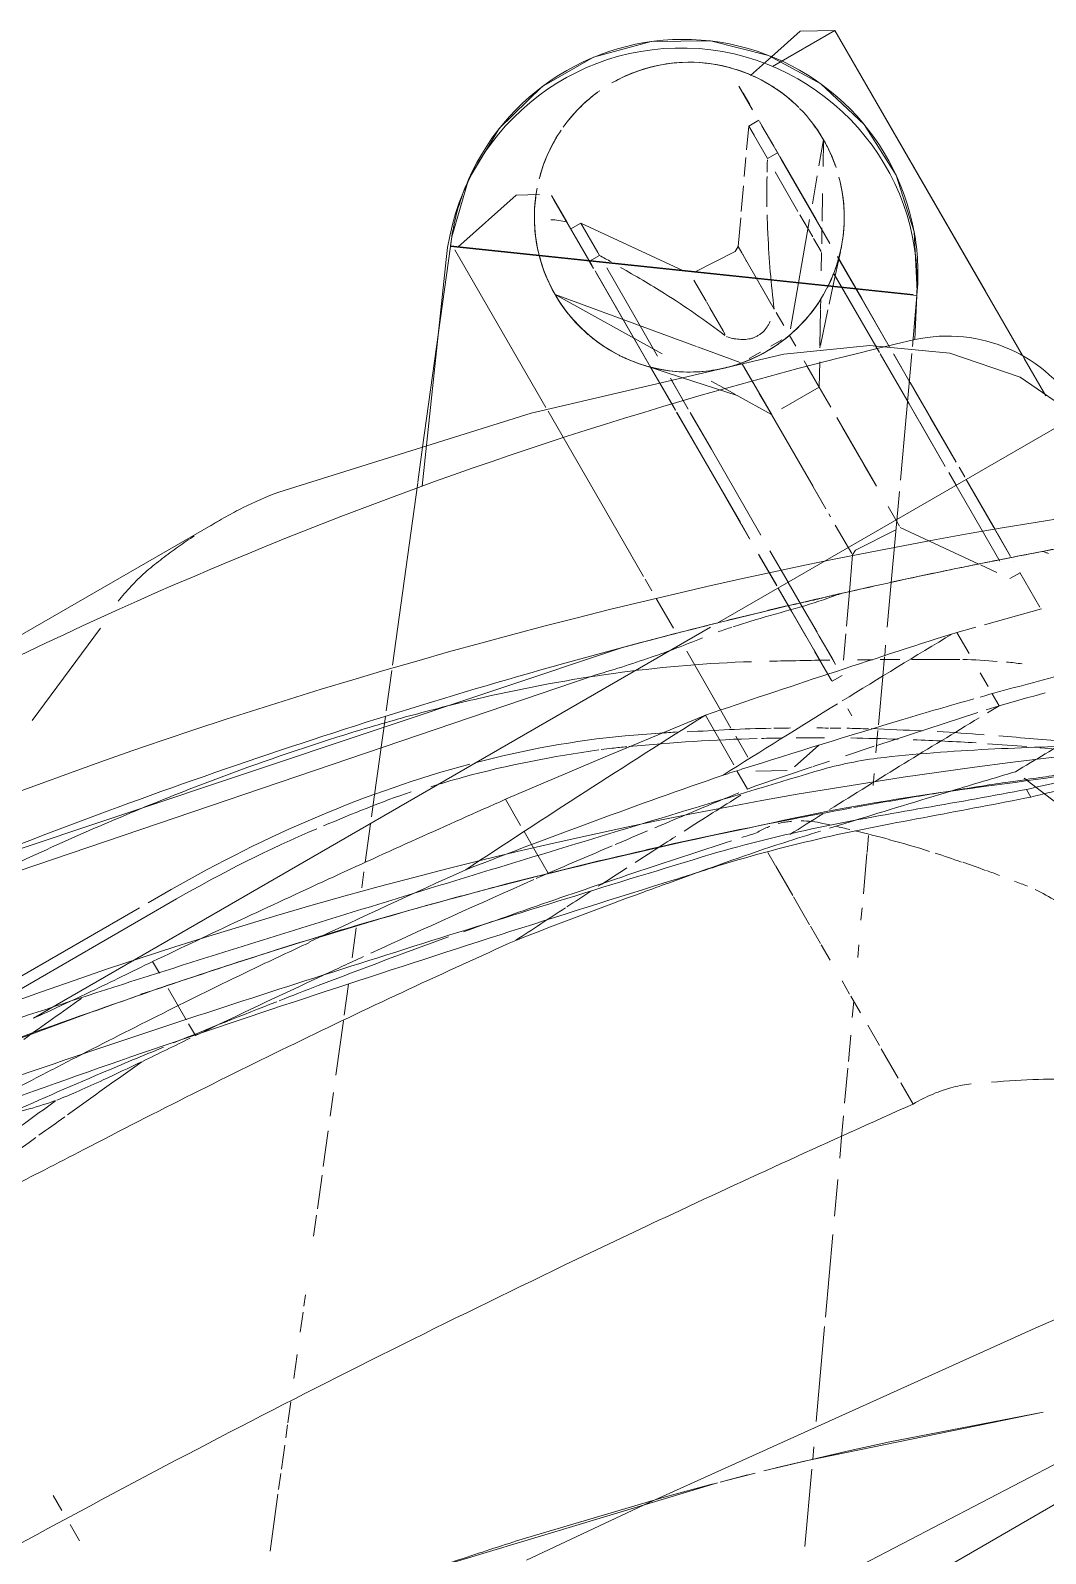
# Model space of a CAD drawing. Header units: inches. Extents: x 6664 to 8129, y 209 to 1287.
# Drawn here: x 7165.41 to 7169.74, y 647.84 to 654.33 of the extents above; entities that cross this region are included whole.
import ezdxf

# ---------------------------------------------------------------- set-up
doc = ezdxf.new("R2010")
doc.units = ezdxf.units.IN
doc.header["$MEASUREMENT"] = 0
doc.layers.add('I-FURN', color=30, linetype='Continuous', lineweight=9)

# ---------------------------------------------------------------- blocks, each defined once
blk = doc.blocks.new('Allsteel Seating Acuity Work-Conference Chair1 - Fully Adj_ Arms_ Mesh Back-V139-11th FLOOR POWER _ SIGNAL')
at = {"layer": 'I-FURN', "lineweight": 13}
for p, q in [((6.6965, 10.9184), (6.1664, 10.2366)), ((6.1664, 10.2366), (6.6965, 10.9184)), ((6.6965, 10.9184), (6.7221, 10.9513)), ((8.3146, 9.7427), (6.6965, 10.9184)), ((6.698, 10.9203), (6.7221, 10.9513)), ((8.3024, 9.7547), (6.6983, 10.9202)), ((8.1683, 10.9097), (8.2856, 10.9338)), ((6.0819, 10.0936), (6.6529, 10.8794)), ((6.706, 10.1201), (6.706, 10.8965)), ((6.706, 10.8965), (6.706, 10.1201)), ((7.1785, 10.7607), (7.1785, 10.891)), ((7.1785, 10.8701), (7.1785, 10.5451)), ((8.104, 10.8952), (8.104, 10.8701)), ((8.104, 10.7788), (8.104, 10.8952)), ((8.104, 10.8601), (8.104, 10.8042)), ((8.5764, 10.8965), (8.2698, 10.8965)), ((8.5764, 10.8965), (8.5764, 9.2955)), ((8.5764, 10.8965), (8.5764, 9.6129)), ((8.5764, 9.6129), (8.5764, 10.8965)), ((7.1785, 10.5682), (7.1785, 10.7607)), ((7.2278, 10.7267), (7.1785, 10.7267)), ((7.5048, 10.3311), (7.2278, 10.7267)), ((7.2278, 10.7265), (7.2278, 10.7267)), ((7.2278, 10.7267), (7.2278, 10.5825)), ((7.2278, 10.567), (7.2278, 10.7265)), ((8.0546, 10.7267), (7.9965, 10.6437)), ((8.104, 10.7267), (8.0546, 10.7267)), ((8.0546, 10.7265), (8.0546, 10.7267)), ((8.0546, 10.7267), (8.0546, 10.6817)), ((8.0546, 10.567), (8.0546, 10.7265)), ((8.104, 10.7265), (8.104, 10.7267)), ((8.104, 10.7216), (8.104, 10.6113)), ((8.104, 10.6226), (8.104, 10.7209)), ((8.104, 10.7013), (8.104, 10.5504)), ((8.104, 10.7001), (8.104, 10.5991)), ((7.9777, 10.6169), (7.9306, 10.5495)), ((7.1785, 10.5693), (7.1785, 10.5825)), ((7.1785, 10.5712), (7.1785, 10.5315)), ((7.2278, 10.567), (7.1785, 10.567)), ((8.104, 10.567), (8.0546, 10.567)), ((8.104, 10.5825), (8.104, 10.5361)), ((8.104, 10.5451), (8.104, 10.2381)), ((8.104, 10.5315), (8.104, 10.1197)), ((7.2491, 10.0702), (6.9807, 10.5172)), ((6.9807, 10.5172), (7.3926, 10.0242)), ((7.1785, 10.5196), (7.1785, 10.0611)), ((7.1785, 10.5097), (7.1785, 10.057)), ((7.2278, 10.5056), (7.2278, 10.1742)), ((7.9079, 10.5172), (7.8449, 10.4272)), ((8.0546, 10.5013), (8.0546, 10.3071)), ((8.3017, 10.5172), (8.2287, 10.4299)), ((8.3017, 10.5172), (8.2429, 10.4193)), ((5.2596, 10.3989), (2.8289, 10.3989)), ((7.8297, 10.4054), (7.7587, 10.3041)), ((8.2013, 10.397), (8.1242, 10.3047)), ((7.5237, 10.1713), (7.5237, 10.2743)), ((7.5237, 10.2686), (7.5237, 10.2148)), ((7.5434, 10.303), (7.738, 10.2927)), ((7.738, 10.2927), (7.7587, 10.3041)), ((7.7587, 10.3041), (7.7587, 10.2743)), ((7.7587, 9.997), (7.7587, 10.3041)), ((7.7587, 10.2686), (7.7587, 10.23)), ((8.0546, 10.2899), (8.0546, 10.1811)), ((8.1837, 10.3207), (8.1232, 10.2199)), ((4.5915, 10.2549), (4.1416, 10.0598)), ((6.1664, 10.2366), (6.0739, 10.1177)), ((6.0739, 10.1177), (6.1664, 10.2366)), ((8.0801, 10.252), (7.7766, 9.8887)), ((8.104, 10.2344), (8.104, 10.1255)), ((7.2278, 10.1742), (7.2278, 10.0721)), ((7.5237, 10.0068), (7.5237, 10.1678)), ((7.5237, 10.1388), (7.5237, 10.0246)), ((7.7587, 10.1388), (7.7587, 10.0246)), ((8.0546, 10.1742), (8.0546, 10.1093)), ((8.1083, 10.195), (8.0728, 10.1359)), ((6.0716, 10.1147), (5.5898, 9.495)), ((5.5898, 9.495), (6.0716, 10.1147)), ((6.706, 9.6129), (6.706, 10.102)), ((6.706, 10.102), (6.706, 9.6129)), ((7.1572, 10.0677), (7.2736, 9.9385)), ((8.0539, 10.1045), (8.014, 10.038)), ((8.0232, 9.9544), (8.1252, 10.0677)), ((7.1785, 10.0558), (7.1785, 9.9779)), ((7.1785, 10.0518), (7.1785, 9.9755)), ((7.1785, 9.9667), (7.1785, 10.0459)), ((7.1785, 9.9664), (7.1785, 10.0459)), ((7.3952, 10.0211), (7.5191, 9.8728)), ((8.0546, 10.0033), (8.0546, 9.8189)), ((8.104, 10.0558), (8.104, 9.8492)), ((8.104, 10.0518), (8.104, 9.8483)), ((8.104, 9.8338), (8.104, 10.0459)), ((8.104, 9.6135), (8.104, 10.0459)), ((7.1785, 9.9779), (7.1785, 9.8492)), ((7.1785, 9.9755), (7.1785, 9.8483)), ((7.1785, 9.8326), (7.1785, 9.9667)), ((7.1785, 9.8338), (7.1785, 9.9664)), ((7.2278, 9.9627), (7.2278, 9.8189)), ((7.2278, 9.8106), (7.2278, 9.9533)), ((7.2736, 9.9385), (7.4373, 9.7567)), ((7.7587, 9.9791), (7.7587, 9.9156)), ((7.9539, 9.9379), (7.9305, 9.899)), ((7.9721, 9.8977), (8.0232, 9.9544)), ((8.0546, 9.644), (8.0546, 9.9983)), ((7.9291, 9.8967), (7.8489, 9.7632)), ((7.8516, 9.7638), (7.9552, 9.8788)), ((7.1785, 9.8241), (7.1785, 9.6129)), ((7.1785, 9.8233), (7.1785, 9.6129)), ((7.1785, 9.6129), (7.1785, 9.8118)), ((7.1785, 9.6129), (7.1785, 9.8103)), ((7.403, 9.8139), (7.3722, 9.8652)), ((7.4335, 9.7632), (7.403, 9.8139)), ((7.5237, 9.6143), (7.5237, 9.8627)), ((7.5237, 9.8485), (7.5237, 9.7778)), ((7.5237, 9.7683), (7.5237, 9.8373)), ((7.5612, 9.8672), (7.6158, 9.8672)), ((7.6666, 9.8672), (7.7212, 9.8672)), ((7.7587, 9.8137), (7.7587, 9.8672)), ((8.0546, 9.8189), (8.0546, 9.6453)), ((8.104, 9.8462), (8.104, 9.6135)), ((8.104, 9.8452), (8.104, 9.6135)), ((8.104, 9.6135), (8.104, 9.8309)), ((7.2278, 9.7948), (7.2278, 9.6129)), ((7.2278, 9.6129), (7.2278, 9.7874)), ((7.4373, 9.7567), (7.4378, 9.756)), ((7.5224, 9.6151), (7.4376, 9.7563)), ((7.7587, 9.6129), (7.7587, 9.7423)), ((7.8446, 9.756), (7.8489, 9.7607)), ((7.8479, 9.7614), (7.8448, 9.7563)), ((8.3146, 9.7427), (8.1891, 9.5643)), ((8.1891, 9.5643), (8.3146, 9.7427)), ((8.3147, 9.7427), (8.2127, 9.5842)), ((8.3249, 9.7574), (8.3146, 9.7427)), ((8.3249, 9.7574), (8.316, 9.7448)), ((3.4894, 9.6795), (6.4722, 9.0719)), ((7.5237, 9.7245), (7.5237, 9.6144)), ((7.5237, 9.6143), (7.5237, 9.7175)), ((7.7587, 9.7245), (7.7587, 9.6129)), ((7.7587, 9.7175), (7.7587, 9.6129)), ((7.8142, 9.7053), (7.7587, 9.6129)), ((6.706, 9.2877), (6.706, 9.6129)), ((6.706, 9.6129), (6.706, 9.2877)), ((7.1785, 9.6129), (7.1785, 9.2806)), ((7.1785, 9.2045), (7.1785, 9.6129)), ((7.1785, 9.6129), (7.1785, 9.2752)), ((7.1785, 9.1988), (7.1785, 9.6129)), ((7.2278, 9.6129), (7.2278, 9.1902)), ((7.2278, 9.1902), (7.2278, 9.6129)), ((7.5237, 9.6129), (7.5237, 9.2584)), ((7.5237, 9.1492), (7.5237, 9.6129)), ((7.7587, 9.6129), (7.5728, 9.6129)), ((7.7587, 9.6129), (7.7587, 9.5141)), ((7.7587, 9.5141), (7.7587, 9.6129)), ((8.0546, 9.6434), (8.0546, 9.6129)), ((8.0546, 9.6129), (8.0546, 9.6421)), ((8.104, 9.6135), (8.104, 9.6129)), ((8.104, 9.6129), (8.104, 9.6135)), ((8.104, 9.6135), (8.104, 9.6129)), ((8.104, 9.6129), (8.104, 9.6135)), ((8.5764, 9.6129), (8.5764, 9.3302)), ((8.5764, 9.0969), (8.5764, 9.6129)), ((8.0546, 9.606), (8.0546, 9.3587)), ((8.0546, 9.3587), (8.0546, 9.606)), ((8.104, 9.5767), (8.104, 9.438)), ((8.104, 9.438), (8.104, 9.5767)), ((8.104, 9.5759), (8.104, 9.4346)), ((8.104, 9.4346), (8.104, 9.5759)), ((8.1718, 9.5396), (7.86, 9.0963)), ((7.86, 9.0963), (8.1718, 9.5396)), ((5.576, 9.4774), (5.4692, 9.34)), ((5.4692, 9.34), (5.576, 9.4774)), ((7.7587, 9.1241), (7.7587, 9.4632)), ((8.104, 9.0471), (8.104, 9.4358)), ((8.104, 9.2752), (8.104, 9.4323)), ((7.7587, 9.4142), (7.7587, 9.2584)), ((8.0546, 9.3587), (8.0546, 9.2877)), ((8.0546, 9.0511), (8.0546, 9.3587)), ((8.104, 9.3901), (8.104, 9.2806)), ((8.104, 9.386), (8.104, 9.2752)), ((5.4544, 9.3209), (5.2416, 9.0473)), ((5.2416, 9.0473), (5.4544, 9.3209)), ((6.706, 9.2179), (6.706, 9.2749)), ((6.706, 9.2749), (6.706, 9.2179)), ((7.1785, 9.2741), (7.1785, 9.2045)), ((7.1785, 9.2687), (7.1785, 9.1988)), ((7.5237, 9.2288), (7.5237, 9.1492)), ((7.7587, 9.2288), (7.7587, 9.1241)), ((8.0546, 9.2687), (8.0546, 9.0511)), ((8.104, 9.2638), (8.104, 9.0471)), ((8.104, 9.2583), (8.104, 9.0431)), ((8.104, 9.0431), (8.104, 9.2583)), ((8.5764, 9.2806), (8.5764, 9.0969)), ((6.706, 9.0332), (6.706, 9.1801)), ((6.706, 9.1801), (6.706, 9.0332)), ((4.1391, 9.1384), (3.0842, 9.1384)), ((3.1105, 9.0927), (4.2948, 9.0927)), ((4.2948, 9.1384), (4.1812, 9.1384)), ((7.1785, 9.1246), (7.1785, 8.971)), ((7.1785, 8.971), (7.1785, 9.1246)), ((7.1785, 9.1193), (7.1785, 8.9694)), ((7.1785, 8.9694), (7.1785, 9.1193)), ((7.2278, 9.1137), (7.2278, 8.9582)), ((7.2278, 8.9582), (7.2278, 9.1137)), ((7.5237, 9.1241), (7.5237, 9.1103)), ((7.5237, 9.1103), (7.5237, 9.1241)), ((5.2416, 9.0473), (5.1893, 8.9801)), ((5.1893, 8.9801), (5.2416, 9.0473)), ((6.4722, 9.0719), (6.6263, 9.0301)), ((7.5237, 8.9285), (7.5237, 9.0689)), ((7.8317, 9.056), (7.6077, 8.7376)), ((7.6077, 8.7376), (7.8317, 9.056)), ((7.7587, 8.9285), (7.7587, 9.0255)), ((8.0546, 9.0211), (8.0546, 8.9582)), ((8.0546, 8.9582), (8.0546, 9.0211)), ((8.104, 9.019), (8.104, 8.971)), ((8.104, 8.971), (8.104, 9.019)), ((8.104, 9.0157), (8.104, 8.9694)), ((8.104, 8.9694), (8.104, 9.0157)), ((3.512, 8.958), (6.8455, 8.958)), ((3.6713, 8.942), (3.6379, 8.9448)), ((3.7093, 8.9389), (3.6713, 8.942)), ((3.7808, 8.9328), (3.7093, 8.9389)), ((4.0728, 8.9123), (4.0728, 8.8545)), ((5.1708, 8.9562), (5.0687, 8.8248)), ((5.0687, 8.8248), (5.1708, 8.9562)), ((6.706, 8.7052), (6.706, 8.9196)), ((6.706, 8.9196), (6.706, 8.6047)), ((6.8783, 8.958), (8.6471, 8.958)), ((7.1785, 8.9579), (7.1785, 8.8417)), ((7.1785, 8.8417), (7.1785, 8.9579)), ((7.1785, 8.9549), (7.1785, 8.8506)), ((7.1785, 8.8506), (7.1785, 8.9549)), ((7.2278, 8.9579), (7.2278, 8.8236)), ((7.2278, 8.8236), (7.2278, 8.9579)), ((7.4337, 8.793), (7.5237, 8.9217)), ((7.7587, 8.9217), (7.9708, 8.6187)), ((8.0546, 8.9579), (8.0546, 8.5848)), ((8.0546, 8.5848), (8.0546, 8.9579)), ((8.104, 8.9579), (8.104, 8.7118)), ((8.104, 8.5818), (8.104, 8.9579)), ((8.104, 8.9549), (8.104, 8.7254)), ((8.104, 8.5793), (8.104, 8.9549)), ((7.1785, 8.8506), (7.1785, 8.7356)), ((7.1785, 8.5404), (7.1785, 8.8506)), ((7.1785, 8.8417), (7.1785, 8.7219)), ((7.1785, 8.7219), (7.1785, 8.8417)), ((4.0728, 8.7797), (4.0728, 8.6255)), ((5.0439, 8.793), (5.0021, 8.7393)), ((5.0021, 8.7393), (5.0439, 8.793)), ((7.2278, 8.8236), (7.2278, 8.7118)), ((7.2278, 8.5536), (7.2278, 8.8236)), ((7.3491, 8.6723), (7.4337, 8.793)), ((5.7217, 8.7591), (5.7217, 8.6309)), ((7.6077, 8.7376), (7.4978, 8.5813)), ((7.4978, 8.5813), (7.6077, 8.7376)), ((8.104, 8.7052), (8.104, 8.5793)), ((6.6391, 8.6438), (6.6372, 8.3997)), ((6.706, 8.6047), (6.706, 8.702)), ((7.1785, 8.6582), (7.1785, 8.5405)), ((7.1785, 8.6482), (7.1785, 8.5536)), ((7.1785, 8.5536), (7.1785, 8.6482)), ((7.2278, 8.6932), (7.2278, 8.5839)), ((7.2656, 8.553), (7.3302, 8.6452)), ((8.104, 8.6921), (8.104, 8.5818)), ((4.0728, 8.6061), (4.0728, 8.5478)), ((4.896, 8.6028), (4.8169, 8.5011)), ((4.8169, 8.5011), (4.896, 8.6028)), ((5.7217, 8.6002), (5.7217, 8.4829)), ((6.706, 8.542), (6.706, 8.6047)), ((6.706, 8.6047), (6.706, 8.542)), ((7.2278, 8.5839), (7.2278, 8.5536)), ((7.9747, 8.6132), (8.0192, 8.5496)), ((7.1785, 8.5062), (7.1785, 8.5536)), ((7.1785, 8.5536), (7.1785, 8.5062)), ((7.1785, 8.5139), (7.1785, 8.5012)), ((7.1785, 8.5012), (7.1785, 8.5139)), ((7.4533, 8.5179), (7.4275, 8.4813)), ((7.4275, 8.4813), (7.4533, 8.5179)), ((8.104, 8.5536), (8.104, 8.5536)), ((5.7217, 8.481), (5.7217, 8.3954)), ((6.706, 8.3986), (6.706, 8.5012)), ((6.706, 8.5012), (6.706, 8.3986)), ((7.1785, 8.5062), (7.1785, 8.5062)), ((7.1785, 8.4991), (7.2278, 8.4991)), ((7.4248, 8.4774), (7.3771, 8.4097)), ((7.3771, 8.4097), (7.4248, 8.4774)), ((8.0546, 8.4991), (8.104, 8.4991)), ((8.104, 8.5012), (8.104, 8.3292)), ((8.104, 8.3292), (8.104, 8.5012)), ((4.7474, 8.4116), (4.6654, 8.3063)), ((4.6654, 8.3063), (4.7474, 8.4116)), ((7.3758, 8.4078), (7.2569, 8.2388)), ((7.2569, 8.2388), (7.3758, 8.4078)), ((7.7342, 8.4157), (7.7251, 8.418)), ((7.7433, 8.4135), (7.7342, 8.4157)), ((7.8251, 8.3926), (7.7433, 8.4135)), ((7.7433, 8.4135), (7.7434, 8.3093)), ((6.637, 8.3714), (6.6363, 8.2808)), ((6.8231, 8.2653), (6.706, 8.3292)), ((7.1785, 8.363), (7.1785, 8.3292)), ((7.1785, 8.3292), (7.1785, 8.363)), ((4.6507, 8.2873), (4.5068, 8.1023)), ((4.5068, 8.1023), (4.6507, 8.2873)), ((6.155, 8.254), (6.0646, 8.2496)), ((6.6363, 8.2808), (6.6705, 8.276)), ((6.6705, 8.276), (6.9227, 8.2254)), ((6.9938, 8.2913), (6.8573, 8.2632)), ((6.9273, 8.2245), (6.9997, 8.2097)), ((7.0692, 8.1955), (7.196, 8.1692)), ((7.243, 8.2189), (7.188, 8.1408)), ((7.188, 8.1408), (7.243, 8.2189)), ((7.7435, 8.2146), (7.7436, 8.1469)), ((7.207, 8.167), (7.6497, 8.0729)), ((7.1378, 8.0694), (7.1079, 8.0269)), ((7.1079, 8.0269), (7.1378, 8.0694)), ((7.6868, 8.0649), (7.7437, 8.0525)), ((7.7436, 8.1114), (7.7437, 8.0525)), ((4.4607, 8.043), (4.3988, 7.9633)), ((4.3988, 7.9633), (4.4607, 8.043)), ((6.5769, 7.9384), (6.5769, 8.0031)), ((6.6259, 8.0128), (6.5955, 8.0195)), ((6.6562, 8.0061), (6.6259, 8.0128)), ((7.7437, 8.0525), (7.6857, 8.0514)), ((6.5769, 7.7921), (6.5769, 7.9359)), ((6.9601, 7.938), (6.8564, 7.9614)), ((4.3595, 7.9128), (4.2657, 7.7921)), ((4.2657, 7.7921), (4.3595, 7.9128)), ((6.985, 7.8522), (6.9428, 7.7921)), ((6.9428, 7.7921), (6.985, 7.8522)), ((4.2431, 7.763), (4.1534, 7.6478)), ((4.1534, 7.6478), (4.2431, 7.763)), ((6.5769, 7.6478), (6.5769, 7.7856)), ((6.9407, 7.7891), (6.8413, 7.6478)), ((6.8413, 7.6478), (6.9407, 7.7891)), ((7.7234, 7.6302), (7.6809, 7.7314)), ((7.666, 7.6478), (7.666, 7.6851)), ((4.1373, 7.627), (4.0818, 7.5557)), ((4.0818, 7.5557), (4.1373, 7.627)), ((6.5769, 7.5557), (6.5769, 7.6414)), ((6.8065, 7.5984), (6.7765, 7.5557)), ((6.7765, 7.5557), (6.8065, 7.5984)), ((7.7546, 7.5557), (7.7234, 7.6302)), ((6.5769, 7.4731), (6.5769, 7.5486)), ((6.7154, 7.4687), (6.6846, 7.4249)), ((6.6846, 7.4249), (6.7154, 7.4687)), ((3.9266, 7.3561), (3.897, 7.318)), ((3.897, 7.318), (3.9266, 7.3561)), ((6.5769, 7.3067), (6.5769, 7.3716)), ((3.8807, 7.297), (3.8276, 7.2287)), ((3.8276, 7.2287), (3.8807, 7.297)), ((6.5769, 7.214), (6.5769, 7.297)), ((6.5769, 7.2719), (6.5364, 7.2142)), ((6.5364, 7.2142), (6.5769, 7.2719)), ((2.5677, 7.0786), (2.5677, 7.1529)), ((2.5677, 7.0786), (2.5677, 7.1529)), ((3.7687, 7.1529), (3.7052, 7.0713)), ((3.7052, 7.0713), (3.7687, 7.1529)), ((6.4933, 7.1529), (6.4286, 7.0609)), ((6.4286, 7.0609), (6.4933, 7.1529)), ((6.5769, 7.0529), (6.5769, 7.1529)), ((6.4117, 7.037), (6.3255, 6.9144)), ((6.3255, 6.9144), (6.4117, 7.037)), ((6.5769, 6.8931), (6.5769, 7.037)), ((2.5677, 6.93), (2.5677, 7.0097)), ((2.5677, 6.93), (2.5677, 7.0097)), ((3.6434, 6.9919), (3.588, 6.9206)), ((3.588, 6.9206), (3.6434, 6.9919)), ((3.5832, 6.9144), (3.5489, 6.8703)), ((3.5489, 6.8703), (3.5832, 6.9144)), ((3.5293, 6.845), (3.4656, 6.7631)), ((3.4656, 6.7631), (3.5293, 6.845)), ((6.2945, 6.8703), (6.2419, 6.7955)), ((6.2419, 6.7955), (6.2945, 6.8703)), ((6.5769, 6.7651), (6.5769, 6.8703)), ((6.2419, 6.7955), (6.1902, 6.722)), ((6.1902, 6.722), (6.2419, 6.7955)), ((3.4543, 6.7486), (3.4121, 6.6943)), ((3.4121, 6.6943), (3.4543, 6.7486)), ((3.3995, 6.6781), (3.2491, 6.4847)), ((3.2491, 6.4847), (3.3995, 6.6781)), ((6.1374, 6.6469), (6.0474, 6.5189)), ((6.0474, 6.5189), (6.1374, 6.6469)), ((6.0022, 6.4546), (5.7988, 6.1654)), ((5.7988, 6.1654), (6.0022, 6.4546)), ((5.7754, 6.1321), (5.542, 5.8003)), ((5.542, 5.8003), (5.7754, 6.1321)), ((3.8189, 6.0721), (5.0472, 5.7838)), ((4.8193, 5.8447), (4.1813, 5.9971)), ((5.0284, 5.789), (4.8193, 5.8447)), ((5.175, 5.7482), (5.0589, 5.7806)), ((5.0803, 5.7747), (5.2072, 5.7391)), ((5.5936, 5.6238), (5.2437, 5.7286)), ((5.4794, 5.7113), (5.4481, 5.6668)), ((5.4481, 5.6668), (5.4794, 5.7113)), ((5.424, 5.6324), (5.2335, 5.3616)), ((5.2335, 5.3616), (5.424, 5.6324)), ((6.9923, 4.985), (-6.9923, 4.985))]:
    blk.add_line(p, q, dxfattribs=at)
at = {"layer": 'I-FURN'}
blk.add_line((4.7528, 5.8558), (4.1774, 5.9052), dxfattribs=at)
at = {"layer": 'I-FURN', "lineweight": 13, "flags": 128}
for points in [[(6.7221, 10.9513), (6.9062, 11.1264), (7.1284, 11.2495), (7.3745, 11.3127), (7.6285, 11.3118), (7.8741, 11.2469), (8.0955, 11.1222), (8.2783, 10.9458), (8.4108, 10.729), (8.4844, 10.4859), (8.4943, 10.232), (8.44, 9.9839), (8.3249, 9.7574)], [(6.7221, 10.8998), (7.0492, 10.9671), (7.1366, 10.9193)], [(8.2856, 10.9338), (8.4472, 10.9671), (8.5764, 10.8965)], [(7.6979, 9.8097), (6.6394, 10.131), (5.5394, 10.3766)], [(8.6471, 8.958), (8.5211, 9.2215), (8.3133, 9.459), (8.0342, 9.6584), (7.6979, 9.8097)], [(6.3037, 9.0301), (3.1572, 9.6552), (2.3097, 9.7545)], [(7.7379, 8.9227), (7.5445, 8.933), (7.5237, 8.9217)], [(6.6391, 8.6438), (6.1803, 8.7034), (5.7217, 8.7591)], [(5.2942, 5.714), (5.4196, 5.6769), (6.3994, 5.3502)], [(6.3997, 5.3501), (5.77, 5.5678), (5.5936, 5.6238)]]:
    blk.add_lwpolyline(points, dxfattribs=at)
at = {"layer": 'I-FURN', "flags": 128}
for points in [[(7.5125, 5.5684), (6.5496, 5.6782), (4.7528, 5.8558)], [(4.6464, 5.2055), (6.5508, 5.1229), (6.9935, 5.0918)]]:
    blk.add_lwpolyline(points, dxfattribs=at)
at = {"layer": 'I-FURN', "lineweight": 13}
for centre, radius, start, end in [((7.498, 10.3201), 1.0002, 340.35706, 126.27717), ((7.4677, 10.2875), 1.0071, 327.24995, 144), ((7.6412, 10.5172), 0.6605, 96.38288, 114.4626), ((7.6412, 10.5172), 0.6605, 95.30032, 111.39189), ((7.6412, 10.5172), 0.6605, 53.70518, 90), ((7.6412, 10.5172), 0.6605, 30, 90), ((7.6412, 10.5172), 0.6605, 70.57286, 88.49194), ((7.498, 10.3201), 1.0002, 126.27717, 140.86918), ((7.6412, 10.5172), 0.6605, 115.78462, 135), ((7.6412, 10.5172), 0.6605, 61.55583, 69.57029), ((7.6412, 10.5172), 0.6605, 117.95939, 135.62427), ((7.6412, 10.5172), 0.6605, 120, 135), ((7.6412, 10.5172), 0.6605, 49.34282, 55.95049), ((7.6412, 10.5172), 0.6605, 45, 52.94505), ((7.6412, 10.5172), 0.6605, 44.25861, 49.34282), ((7.6412, 10.5172), 0.6605, 139.23106, 180), ((7.6412, 10.5172), 0.6605, 142.57245, 164.46896), ((7.6412, 10.5172), 0.6605, 142.56928, 151.28912), ((7.6412, 10.5172), 0.6605, 29.00955, 42.33069), ((7.6412, 10.5172), 0.6605, 34.33628, 40.83657), ((7.6412, 10.5172), 0.6605, 21.70629, 29.65134), ((7.6412, 10.5172), 0.6605, 15, 29.11848), ((7.6412, 10.5172), 0.6605, 165, 180), ((7.6412, 10.5172), 0.6605, 360, 14.59249), ((7.6412, 10.5172), 0.6605, 360, 6.77872), ((7.6412, 10.5172), 0.6605, 180, 222.00772), ((7.6412, 10.5172), 0.6605, 180, 300), ((7.6412, 10.5172), 0.6605, 348.6761, 360), ((7.6412, 10.5172), 0.6605, 349.53989, 360), ((2.86, -8.097), 18.4737, 73.15715, 90.11641), ((7.6412, 10.5172), 0.6605, 330, 345), ((7.6412, 10.5172), 0.6605, 322.01514, 342.41458), ((0.0519, -13.0915), 23.2445, 68.24426, 112.87259), ((7.6412, 10.5172), 0.6605, 303.43716, 327.61569), ((7.6412, 10.5172), 0.6605, 222.88576, 225), ((7.6412, 10.5172), 0.6605, 315, 317.11424), ((7.6412, 10.5172), 0.6605, 317.87136, 322.01514), ((7.6412, 10.5172), 0.6605, 225.11885, 270), ((7.6412, 10.5172), 0.6605, 309.76486, 314.88115), ((7.6412, 10.5172), 0.6605, 270, 307.05495), ((7.498, 10.3201), 1.0002, 325.76505, 340.35706), ((8.0165, 8.9634), 0.651, 360, 72.45648), ((0, -10.3529), 19.7214, 61.76295, 118.23705)]:
    blk.add_arc(centre, radius, start, end, dxfattribs=at)
for centre, major_axis, ratio, start_param, end_param in [((8.7402, -41.2078), (52.3965, 0), 0.961262, 1.666535, 1.672295), ((14.9974, -93.6765), (-27.8313, 100.9708), 0.679715, 6.045981, 6.049969), ((8.7402, -42.0296), (52.7574, 0), 0.961262, 1.610632, 1.633685), ((12.8026, -108.2313), (-28.5184, 116.5152), 0.638264, 5.980793, 5.994463), ((8.7402, -41.098), (51.9788, 0), 0.961262, 1.673384, 1.679955), ((13.9626, -92.8701), (-27.5328, 99.8876), 0.679715, 6.036853, 6.039323), ((8.7402, -41.2193), (52.0238, 0), 0.961262, 1.676221, 1.686974), ((8.7402, -41.2193), (52.0238, 0), 0.961262, 1.673297, 1.675897), ((8.7402, -41.2193), (52.0238, 0), 0.961262, 1.665533, 1.67301), ((14.9518, -93.3033), (-27.6305, 100.2423), 0.679715, 6.04677, 6.049883), ((15.5982, -103.6077), (-28.2059, 110.8472), 0.652036, 6.034938, 6.038756), ((8.7402, -42.3667), (52.841, 0), 0.961262, 1.600881, 1.611755), ((-20.9106, -12.0416), (38.0845, 13.0943), 0.439848, 0.623088, 0.626047), ((8.7402, -42.3667), (52.841, 0), 0.961262, 1.590007, 1.600439), ((11.4308, -112.8902), (-28.7339, 121.7409), 0.625221, 5.963092, 5.966098), ((15.5982, -103.6077), (-28.2059, 110.8472), 0.652036, 6.032819, 6.034745), ((15.5982, -103.6077), (-28.2059, 110.8472), 0.652036, 6.027387, 6.032382), ((11.2926, -106.3062), (-28.4288, 114.5467), 0.64321, 5.964764, 5.973676), ((8.7402, -42.0394), (52.384, 0), 0.961262, 1.622673, 1.62545), ((8.7402, -42.0394), (52.384, 0), 0.961262, 1.617951, 1.620168), ((8.7402, -42.0394), (52.384, 0), 0.961262, 1.611663, 1.617133), ((8.7402, -42.0394), (52.384, 0), 0.961262, 1.628637, 1.633472), ((8.7402, -42.0394), (52.384, 0), 0.961262, 1.626187, 1.628512), ((11.276, -105.8969), (-28.237, 113.7739), 0.64321, 5.971812, 5.973863), ((8.7402, -42.3725), (52.4666, 0), 0.961262, 1.606609, 1.609769), ((8.7402, -42.3725), (52.4666, 0), 0.961262, 1.591689, 1.605951), ((11.4127, -112.4255), (-28.5379, 120.9106), 0.625221, 5.965195, 5.967641), ((11.276, -105.8969), (-28.237, 113.7739), 0.64321, 5.964534, 5.969982), ((11.276, -105.8969), (-28.237, 113.7739), 0.64321, 5.961009, 5.964534), ((8.7402, -42.6993), (52.5182, 0), 0.961262, 1.5857, 1.591307)]:
    blk.add_ellipse(centre, major_axis=major_axis, ratio=ratio, start_param=start_param, end_param=end_param, dxfattribs=at)
for points in [[(7.0619, 10.8345), (7.0431, 10.8002), (7.0233, 10.7572), (7.0077, 10.7042)], [(7.1785, 10.7607), (7.1615, 10.7768), (7.1433, 10.791), (7.1239, 10.8033)], [(8.2747, 10.7042), (8.2591, 10.7572), (8.2393, 10.8002), (8.2205, 10.8345)], [(7.005, 10.6948), (6.9908, 10.6439), (6.9807, 10.5843), (6.9807, 10.5172)], [(8.3017, 10.5172), (8.3017, 10.5469), (8.2997, 10.5751), (8.2963, 10.6017)], [(7.2578, 10.5181), (7.248, 10.5344), (7.238, 10.5507), (7.2278, 10.567)], [(8.0514, 10.5619), (8.0423, 10.5472), (8.0333, 10.5326), (8.0243, 10.518)], [(8.0148, 10.5017), (7.9927, 10.4648), (7.9708, 10.4278), (7.9498, 10.3905)], [(8.2918, 10.4031), (8.2953, 10.4229), (8.3002, 10.4618), (8.3017, 10.4991), (8.3017, 10.5172)], [(7.9338, 10.3601), (7.9205, 10.3356), (7.9073, 10.3112), (7.8947, 10.2865)], [(7.8947, 10.2865), (7.8454, 10.1915), (7.8, 10.095), (7.7587, 9.997)], [(7.1785, 10.0459), (7.1863, 10.0382), (7.2023, 10.0233), (7.2192, 10.009), (7.2278, 10.0021)], [(7.2278, 10.0021), (7.26, 9.9762), (7.3267, 9.9328), (7.4256, 9.89), (7.4916, 9.873), (7.5237, 9.8672)], [(8.0546, 10.0021), (8.0632, 10.009), (8.0801, 10.0233), (8.0962, 10.0382), (8.104, 10.0459)], [(8.0027, 9.9644), (8.0194, 9.9754), (8.036, 9.9874), (8.0522, 10.0002)], [(6.9227, 8.9467), (6.4259, 9.09), (5.4236, 9.3453), (3.8925, 9.6358), (2.8609, 9.7652), (2.3421, 9.8141)], [(7.5237, 9.8672), (7.5523, 9.8621), (7.5838, 9.8584), (7.6166, 9.8572)], [(7.6166, 9.8572), (7.6329, 9.8566), (7.6499, 9.8563), (7.6663, 9.8569)], [(7.666, 9.8572), (7.6742, 9.8575), (7.6906, 9.8583), (7.7059, 9.8601), (7.7135, 9.8611)], [(7.714, 9.8607), (7.7295, 9.8624), (7.7444, 9.8647), (7.7587, 9.8672)], [(6.9227, 8.2022), (6.5281, 8.295), (5.7375, 8.48), (4.5478, 8.7543), (3.3527, 9.0168), (2.5494, 9.1648), (2.1464, 9.233)], [(5.6646, 8.9655), (5.4458, 9.0244), (4.9915, 9.1105), (4.5297, 9.1385), (4.2948, 9.1384)], [(4.2948, 9.0927), (4.5201, 9.0928), (4.7419, 9.0797), (4.9621, 9.053)], [(4.9929, 9.0492), (5.1252, 9.0324), (5.2585, 9.0146), (5.3884, 8.9881)], [(6.5617, 8.9738), (6.4753, 8.9902), (6.3893, 9.0089), (6.3037, 9.0301)], [(6.793, 8.9354), (6.7156, 8.9465), (6.6383, 8.9582), (6.5617, 8.9738)], [(3.9596, 8.8148), (3.7504, 8.855), (3.5409, 8.8946), (3.3308, 8.9309)], [(3.6379, 8.9448), (3.5936, 8.9485), (3.5515, 8.9527), (3.5117, 8.9574)], [(5.7217, 8.7591), (5.4465, 8.7889), (4.8964, 8.8443), (4.3472, 8.8911), (4.0728, 8.9123)], [(6.2982, 8.7393), (6.1007, 8.8289), (5.8974, 8.9017), (5.6865, 8.9596)], [(6.9237, 8.9128), (6.9039, 8.9169), (6.8838, 8.9205), (6.8637, 8.9241)], [(8.7505, 8.3427), (8.6813, 8.3695), (8.5142, 8.43), (8.1909, 8.5455), (7.8087, 8.6746), (7.382, 8.8114), (7.0772, 8.9014), (6.9227, 8.9467)], [(7.0034, 8.8953), (6.9791, 8.901), (6.9543, 8.906), (6.9294, 8.9108)], [(7.0128, 8.9205), (7.0286, 8.9159), (7.0601, 8.9067), (7.1074, 8.8932), (7.1539, 8.8796), (7.1838, 8.8702), (7.1985, 8.8655)], [(7.3405, 8.8149), (7.2873, 8.8246), (7.1779, 8.8505), (7.0624, 8.8814), (7.0034, 8.8953)], [(7.4046, 8.8025), (7.3941, 8.8047), (7.373, 8.8088), (7.3514, 8.8129), (7.3405, 8.8149)], [(7.3525, 8.818), (7.3565, 8.8169), (7.3606, 8.8159), (7.3647, 8.8149)], [(7.3647, 8.8149), (7.3714, 8.8128), (7.3847, 8.8087), (7.398, 8.8046), (7.4046, 8.8025)], [(7.4046, 8.8025), (7.4846, 8.7772), (7.5588, 8.7541), (7.6253, 8.733)], [(3.0695, 8.7477), (3.1814, 8.7411), (3.2974, 8.7351), (3.4171, 8.7299)], [(3.4171, 8.7299), (3.4814, 8.727), (3.5456, 8.724), (3.6096, 8.7208)], [(6.1808, 8.7393), (6.1955, 8.7331), (6.2102, 8.7268), (6.2248, 8.7204)], [(6.2248, 8.7204), (6.2437, 8.712), (6.2626, 8.7034), (6.2815, 8.6949)], [(6.4329, 8.6747), (6.3883, 8.6965), (6.3434, 8.718), (6.2982, 8.7393)], [(6.9905, 8.7064), (7.066, 8.6651), (7.1413, 8.6237), (7.2158, 8.582)], [(7.6253, 8.733), (7.6917, 8.7118), (7.8062, 8.6744), (7.8947, 8.645), (7.9178, 8.6373)], [(4.6941, 8.6504), (4.9403, 8.6307), (5.1838, 8.6085), (5.4245, 8.5838)], [(5.3532, 8.4963), (5.152, 8.5498), (4.9496, 8.5991), (4.7465, 8.6458)], [(6.2896, 8.6911), (6.458, 8.6142), (6.6222, 8.533), (6.7805, 8.4472)], [(6.499, 8.6421), (6.477, 8.653), (6.4549, 8.6638), (6.4327, 8.6745)], [(7.9178, 8.6373), (7.9468, 8.6277), (7.9649, 8.6218), (7.9717, 8.6192)], [(3.4239, 8.6052), (3.4557, 8.6003), (3.5234, 8.5913), (3.5986, 8.5839), (3.6379, 8.5807)], [(5.4245, 8.5838), (5.6204, 8.5537), (6.0083, 8.4904), (6.3884, 8.421), (6.5765, 8.3847)], [(6.8536, 8.4556), (6.7504, 8.5128), (6.6435, 8.5671), (6.5357, 8.6209)], [(7.9717, 8.6192), (8.0106, 8.6062), (8.0519, 8.5921), (8.0956, 8.5772)], [(8.0956, 8.5772), (8.1392, 8.5622), (8.1851, 8.5464), (8.2334, 8.5296)], [(3.9768, 8.5674), (4.1333, 8.5463), (4.2894, 8.5234), (4.4454, 8.4997)], [(4.0728, 8.5478), (4.272, 8.5325), (4.4714, 8.516), (4.6708, 8.4984)], [(7.3179, 8.5245), (7.3365, 8.514), (7.3551, 8.5035), (7.3735, 8.493)], [(8.25, 8.5093), (8.2472, 8.513), (8.2417, 8.52), (8.2362, 8.5264), (8.2334, 8.5296)], [(8.2334, 8.5296), (8.2961, 8.5085), (8.3706, 8.4818), (8.4568, 8.4504)], [(4.6708, 8.4984), (4.7347, 8.4928), (4.7985, 8.4872), (4.8623, 8.4813)], [(4.8966, 8.4781), (5.149, 8.4547), (5.4016, 8.4293), (5.6543, 8.4026)], [(6.9257, 8.4152), (6.9052, 8.4268), (6.8844, 8.4383), (6.8634, 8.4496)], [(7.4031, 8.4764), (7.4274, 8.4626), (7.4516, 8.4488), (7.4757, 8.435)], [(3.4171, 8.3649), (3.2909, 8.3703), (3.1689, 8.3765), (3.0514, 8.3835)], [(5.6656, 8.4014), (5.6843, 8.3994), (5.703, 8.3974), (5.7217, 8.3954)], [(6.7958, 8.4389), (6.8216, 8.4249), (6.8473, 8.4108), (6.8728, 8.3966)], [(7.5191, 8.4103), (7.5785, 8.3763), (7.6377, 8.3422), (7.6966, 8.308)], [(5.4591, 8.2165), (5.1289, 8.2505), (4.4581, 8.3093), (3.7673, 8.3495), (3.4171, 8.3649)], [(5.2839, 8.3595), (5.3385, 8.3496), (5.393, 8.3396), (5.4476, 8.3295)], [(6.9263, 8.3667), (6.9614, 8.3468), (6.9962, 8.3268), (7.0308, 8.3065)], [(7.0653, 8.3344), (7.0511, 8.3427), (7.037, 8.3511), (7.0228, 8.3594)], [(7.1108, 8.3073), (7.0978, 8.3151), (7.0848, 8.3228), (7.0718, 8.3306)], [(6.7537, 8.0696), (6.5474, 8.1407), (6.3403, 8.2088), (6.132, 8.2734)], [(7.1275, 8.2495), (7.1856, 8.2147), (7.2427, 8.1795), (7.2997, 8.1441)], [(7.2124, 8.2455), (7.1859, 8.2618), (7.1595, 8.2781), (7.1329, 8.2943)], [(7.708, 8.3011), (7.7507, 8.2751), (7.7915, 8.2481), (7.8309, 8.2204)], [(6.033, 8.1224), (5.8436, 8.1553), (5.6523, 8.1866), (5.4591, 8.2165)], [(7.1818, 8.1186), (7.1401, 8.1358), (7.0552, 8.167), (6.9674, 8.1916), (6.9227, 8.2022)], [(7.4054, 8.1236), (7.3449, 8.1627), (7.2842, 8.2021), (7.2225, 8.2407)], [(7.359, 8.2069), (7.4608, 8.183), (7.5627, 8.1581), (7.6646, 8.1322)], [(7.864, 8.1981), (7.8822, 8.1851), (7.9001, 8.1718), (7.9176, 8.1584)], [(6.1442, 8.103), (6.1072, 8.1095), (6.0702, 8.1161), (6.033, 8.1224)], [(6.3633, 8.1186), (6.5178, 8.0803), (6.8203, 7.9927), (7.2531, 7.8334), (7.5304, 7.7325), (7.666, 7.6851)], [(6.6096, 8.1186), (6.8654, 8.0411), (7.3532, 7.859), (7.7934, 7.6692), (8.0016, 7.5934)], [(7.6918, 8.1253), (7.8028, 8.0969), (7.9138, 8.0673), (8.0248, 8.0364)], [(6.5955, 8.0195), (6.4464, 8.0482), (6.296, 8.0761), (6.1444, 8.1029)], [(6.3633, 8.0607), (6.3314, 8.0675), (6.2677, 8.0812), (6.2041, 8.0952), (6.1723, 8.1023)], [(7.666, 7.6478), (7.5305, 7.6937), (7.2532, 7.7912), (6.8203, 7.9432), (6.5178, 8.0253), (6.3633, 8.0607)], [(6.512, 8.1146), (6.5337, 8.1098), (6.5553, 8.1051), (6.5769, 8.1004)], [(6.8222, 8.0459), (6.7994, 8.0538), (6.7765, 8.0617), (6.7537, 8.0696)], [(7.3536, 8.1102), (7.4295, 8.0621), (7.5051, 8.0137), (7.579, 7.9648)], [(7.6266, 7.9771), (7.5713, 8.0145), (7.516, 8.0523), (7.4601, 8.0898)], [(6.7665, 8.0496), (6.7802, 8.0417), (6.8063, 8.0248), (6.83, 8.005), (6.8413, 7.9944)], [(6.9806, 7.9896), (6.9284, 8.0082), (6.8755, 8.0269), (6.8222, 8.0459)], [(6.8413, 7.9944), (6.8491, 7.9873), (6.8569, 7.9802), (6.8647, 7.973)], [(6.8833, 7.9559), (6.8984, 7.9418), (6.9135, 7.9278), (6.9285, 7.9138)], [(7.6192, 7.9369), (7.666, 7.9055), (7.7126, 7.8741), (7.7583, 7.8424)], [(7.9202, 7.7727), (7.841, 7.8294), (7.7597, 7.8854), (7.678, 7.9419)], [(6.9448, 7.8979), (6.9811, 7.8632), (7.0173, 7.8283), (7.0524, 7.7934)], [(7.8036, 7.8109), (7.8502, 7.7785), (7.8955, 7.746), (7.9404, 7.7133)], [(7.0533, 7.7913), (7.0953, 7.7488), (7.137, 7.7062), (7.1759, 7.6633)], [(7.1927, 7.6451), (7.2199, 7.6155), (7.2457, 7.5858), (7.2709, 7.556)], [(8.4488, 7.4249), (8.3831, 7.4325), (8.2374, 7.4673), (7.9708, 7.5544), (7.7717, 7.6177), (7.666, 7.6478)], [(7.2757, 7.5526), (7.2988, 7.5263), (7.3208, 7.4999), (7.3424, 7.4735)], [(7.3457, 7.4709), (7.3585, 7.4557), (7.3709, 7.4405), (7.3832, 7.4252)], [(7.4268, 7.3718), (7.4391, 7.3564), (7.4512, 7.3411), (7.4631, 7.3257)], [(7.484, 7.2974), (7.5046, 7.2683), (7.522, 7.2389), (7.5382, 7.2091)], [(6.5769, 6.7651), (6.1923, 6.8056), (5.8067, 6.8423), (5.4202, 6.8751)]]:
    blk.add_open_spline(points, degree=3, dxfattribs=at)
for points, knots in [([(6.9807, 10.5172), (6.9807, 10.4991), (6.9822, 10.4618), (6.9884, 10.4131), (6.9963, 10.3732), (7.0039, 10.3428), (7.0115, 10.3172), (7.0186, 10.2966), (7.0243, 10.2811), (7.0305, 10.2655), (7.0394, 10.2446), (7.047, 10.2286), (7.0524, 10.2179), (7.0525, 10.2177)], [0, 0, 0, 0, 0.125, 0.25, 0.3125, 0.375, 0.4375, 0.46875, 0.5, 0.53125, 0.5625, 0.625, 0.6264648, 0.6264648, 0.6264648, 0.6264648]), ([(7.5204, 10.0048), (7.4796, 10.1009), (7.405, 10.2617), (7.3167, 10.4156), (7.2798, 10.4786)], [0.0131571, 0.0131571, 0.0131571, 0.0131571, 0.5, 0.8407335, 0.8407335, 0.8407335, 0.8407335]), ([(5.1341, 10.3953), (5.1309, 10.3952), (5.1137, 10.3942), (5.0826, 10.3921), (5.0408, 10.3884), (4.999, 10.3839), (4.9572, 10.3788), (4.9155, 10.3728), (4.8743, 10.3651), (4.8336, 10.3556), (4.7797, 10.3408), (4.7399, 10.3269), (4.7135, 10.3166)], [0.4885824, 0.4885824, 0.4885824, 0.4885824, 0.5, 0.55, 0.6, 0.65, 0.7, 0.75, 0.8, 0.85, 0.9, 1, 1, 1, 1]), ([(5.5394, 10.3766), (5.4848, 10.3862), (5.4025, 10.3954), (5.2916, 10.3992), (5.236, 10.3989), (5.2082, 10.3983)], [0, 0, 0, 0, 0.2, 0.3, 0.4, 0.4, 0.4, 0.4]), ([(8.2305, 10.2189), (8.2357, 10.2291), (8.2431, 10.2447), (8.252, 10.2655), (8.2561, 10.2759), (8.2581, 10.2811)], [0.3759306, 0.3759306, 0.3759306, 0.3759306, 0.4375, 0.46875, 0.5, 0.5, 0.5, 0.5]), ([(7.0875, 10.1571), (7.0907, 10.1522), (7.0973, 10.1423), (7.111, 10.123), (7.1366, 10.0898), (7.1611, 10.063), (7.1785, 10.0459)], [0.75, 0.75, 0.75, 0.75, 0.78125, 0.8125, 0.875, 1, 1, 1, 1]), ([(8.104, 10.0459), (8.1214, 10.063), (8.1458, 10.0898), (8.1714, 10.123), (8.1851, 10.1423), (8.1917, 10.1522), (8.1949, 10.1571)], [0, 0, 0, 0, 0.125, 0.1875, 0.21875, 0.25, 0.25, 0.25, 0.25]), ([(7.7181, 9.9603), (7.7143, 9.9577), (7.7066, 9.9528), (7.6903, 9.9437), (7.6754, 9.9378), (7.6622, 9.9353), (7.6531, 9.934), (7.6415, 9.9334), (7.6298, 9.934), (7.6207, 9.9352), (7.6075, 9.9377), (7.5925, 9.9435), (7.5761, 9.9526), (7.5644, 9.96), (7.5534, 9.9679), (7.5395, 9.9797), (7.5298, 9.9897), (7.5237, 9.997)], [0.2, 0.2, 0.2, 0.2, 0.25, 0.3, 0.4, 0.425, 0.45, 0.5, 0.55, 0.575, 0.6, 0.7, 0.75, 0.8, 0.85, 0.9, 1, 1, 1, 1]), ([(3.2056, 9.6016), (3.4697, 9.5904), (3.9937, 9.5528), (4.7052, 9.4573), (5.2439, 9.3493), (5.6152, 9.2547), (5.9825, 9.1478), (6.4244, 8.9887), (6.7602, 8.8303), (6.923, 8.7432)], [0, 0, 0, 0, 0.2, 0.4, 0.55, 0.625, 0.7, 0.85, 0.9977881, 0.9977881, 0.9977881, 0.9977881]), ([(-6.3633, 8.1186), (-5.9045, 8.2705), (-4.9752, 8.55), (-3.5397, 8.8651), (-2.0832, 9.0776), (-0.4909, 9.1929), (1.2285, 9.1772), (2.7568, 9.0252), (3.9644, 8.8205), (5.162, 8.5642), (6.0362, 8.3084), (6.6096, 8.1186)], [0, 0, 0, 0, 0.111111, 0.222222, 0.333333, 0.444444, 0.583333, 0.722222, 0.791667, 0.861111, 1, 1, 1, 1]), ([(0, 9.1618), (0.4331, 9.1543), (1.08, 9.1188), (1.9372, 9.0133), (2.5774, 8.9142), (3.2139, 8.8008), (4.0593, 8.6331), (5.1099, 8.405), (5.9463, 8.2153), (6.3633, 8.1186)], [0, 0, 0, 0, 0.2, 0.3, 0.4, 0.5, 0.6, 0.8, 1, 1, 1, 1]), ([(6.1723, 8.1023), (5.6668, 8.2169), (4.9053, 8.3812), (3.8849, 8.5907), (3.1162, 8.7333), (2.3428, 8.8597), (1.5657, 8.9621), (0.785, 9.0249), (0.2621, 9.046), (0, 9.0509)], [0, 0, 0, 0, 0.25, 0.375, 0.5, 0.625, 0.75, 0.875, 1, 1, 1, 1]), ([(6.6263, 9.0301), (6.6917, 9.0126), (6.7889, 8.9849), (6.9015, 8.9529), (6.9654, 8.9346), (6.997, 8.9252), (7.0128, 8.9205)], [0, 0, 0, 0, 0.25, 0.375, 0.4375, 0.5, 0.5, 0.5, 0.5]), ([(5.472, 8.9653), (5.519, 8.9547), (5.7595, 8.8965), (5.9894, 8.8165), (6.1713, 8.7425)], [0.5934995, 0.5934995, 0.5934995, 0.5934995, 0.6666667, 0.9701982, 0.9701982, 0.9701982, 0.9701982]), ([(7.1985, 8.8655), (7.2132, 8.8608), (7.2421, 8.8513), (7.294, 8.8346), (7.33, 8.8242), (7.3524, 8.8182)], [0.75, 0.75, 0.75, 0.75, 0.8125, 0.875, 0.9805608, 0.9805608, 0.9805608, 0.9805608]), ([(4.7467, 8.6476), (4.5483, 8.6939), (4.286, 8.7494), (4.023, 8.8037), (3.9597, 8.8166)], [0.3119658, 0.3119658, 0.3119658, 0.3119658, 0.4, 0.4278202, 0.4278202, 0.4278202, 0.4278202]), ([(2.7134, 8.7027), (3.0258, 8.6784), (3.4319, 8.6379), (3.8359, 8.5857), (3.9298, 8.5731)], [0.4085221, 0.4085221, 0.4085221, 0.4085221, 0.55, 0.5928744, 0.5928744, 0.5928744, 0.5928744]), ([(3.6096, 8.7208), (3.8879, 8.7069), (4.2526, 8.6863), (4.6071, 8.6563), (4.6923, 8.6488)], [-0.9065434, -0.9065434, -0.9065434, -0.9065434, -0.5, -0.3705918, -0.3705918, -0.3705918, -0.3705918]), ([(3.1844, 8.6716), (3.2131, 8.6586), (3.2806, 8.6348), (3.3689, 8.615), (3.4164, 8.6065)], [-1, -1, -1, -1, -0.5, -0.0248633, -0.0248633, -0.0248633, -0.0248633]), ([(4.4564, 8.4983), (4.515, 8.4893), (4.7691, 8.4494), (5.0229, 8.4077), (5.2175, 8.3729)], [0.6731528, 0.6731528, 0.6731528, 0.6731528, 0.7, 0.789718, 0.789718, 0.789718, 0.789718]), ([(6.1319, 8.2727), (5.9222, 8.3375), (5.663, 8.4136), (5.402, 8.4831), (5.3531, 8.4958)], [0.1049278, 0.1049278, 0.1049278, 0.1049278, 0.2, 0.2218753, 0.2218753, 0.2218753, 0.2218753]), ([(5.4496, 8.329), (5.5026, 8.3191), (5.8429, 8.2549), (6.1814, 8.1852), (6.4665, 8.1241)], [0.8255008, 0.8255008, 0.8255008, 0.8255008, 0.85, 0.982852, 0.982852, 0.982852, 0.982852]), ([(8.6468, 7.4561), (8.5584, 7.4668), (8.4123, 7.5147), (8.1853, 7.6174), (7.9422, 7.7387), (7.6165, 7.9162), (7.3308, 8.0541), (7.1818, 8.1186)], [0, 0, 0, 0, 0.25, 0.375, 0.5, 0.75, 1, 1, 1, 1]), ([(6.5769, 8.1004), (6.5945, 8.1006), (6.6154, 8.0994), (6.6356, 8.0967), (6.6392, 8.0961)], [0, 0, 0, 0, 0.1666667, 0.2030988, 0.2030988, 0.2030988, 0.2030988]), ([(6.677, 8.0882), (6.685, 8.086), (6.7006, 8.0811), (6.7187, 8.0737), (6.7289, 8.0691), (6.7316, 8.0678)], [0.3333333, 0.3333333, 0.3333333, 0.3333333, 0.4166667, 0.5, 0.5306626, 0.5306626, 0.5306626, 0.5306626]), ([(7.3428, 7.8565), (7.2684, 7.8848), (7.1532, 7.9279), (7.03, 7.972), (6.9901, 7.9862)], [0.6868148, 0.6868148, 0.6868148, 0.6868148, 0.8333333, 0.9027135, 0.9027135, 0.9027135, 0.9027135]), ([(7.6806, 7.7249), (7.6563, 7.7346), (7.5973, 7.7581), (7.4956, 7.798), (7.4146, 7.8291), (7.3732, 7.8449)], [0.436394, 0.436394, 0.436394, 0.436394, 0.5, 0.5833333, 0.6666667, 0.6666667, 0.6666667, 0.6666667]), ([(7.666, 7.6851), (7.7719, 7.654), (7.9191, 7.6058), (8.0547, 7.5607), (8.097, 7.5469)], [0, 0, 0, 0, 0.3333333, 0.492146, 0.492146, 0.492146, 0.492146]), ([(7.8476, 7.6573), (7.8296, 7.6647), (7.7815, 7.6844), (7.7235, 7.7078), (7.6865, 7.7226)], [0.2651249, 0.2651249, 0.2651249, 0.2651249, 0.3333333, 0.4311631, 0.4311631, 0.4311631, 0.4311631]), ([(5.4202, 6.8751), (5.2619, 6.8885), (4.5581, 6.9452), (3.3027, 7.0218), (1.6516, 7.0664), (0.5508, 7.0575), (0, 7.0434)], [0.1773832, 0.1773832, 0.1773832, 0.1773832, 0.25, 0.5, 0.75, 1, 1, 1, 1]), ([(6.8341, 6.7162), (6.811, 6.7262), (6.76, 6.7441), (6.6721, 6.7621), (6.6093, 6.7655), (6.5769, 6.7651)], [0.0316042, 0.0316042, 0.0316042, 0.0316042, 0.3333333, 0.6666667, 1, 1, 1, 1]), ([(7.2356, 6.5062), (7.1894, 6.5344), (7.0871, 6.594), (6.9743, 6.6494), (6.9132, 6.6788)], [0.1877877, 0.1877877, 0.1877877, 0.1877877, 0.5, 0.8595244, 0.8595244, 0.8595244, 0.8595244]), ([(4.1813, 5.9971), (4.0927, 6.0165), (3.9589, 6.0446), (3.7786, 6.0801), (3.5977, 6.1142), (3.3805, 6.1524), (3.209, 6.1798), (3.1281, 6.1921)], [0, 0, 0, 0, 0.1428571, 0.2142857, 0.2857143, 0.4285714, 0.5561248, 0.5561248, 0.5561248, 0.5561248])]:
    blk.add_open_spline(points, degree=3, knots=knots, dxfattribs=at)

msp = doc.modelspace()

# ---------------------------------------------------------------- block references
at = {"layer": 'I-FURN', "rotation": 30.00011256127811}
msp.add_blockref('Allsteel Seating Acuity Work-Conference Chair1 - Fully Adj_ Arms_ Mesh Back-V139-11th FLOOR POWER _ SIGNAL', (7166.8622, 640.6085), dxfattribs=at)

doc.saveas('drawing.dxf')
